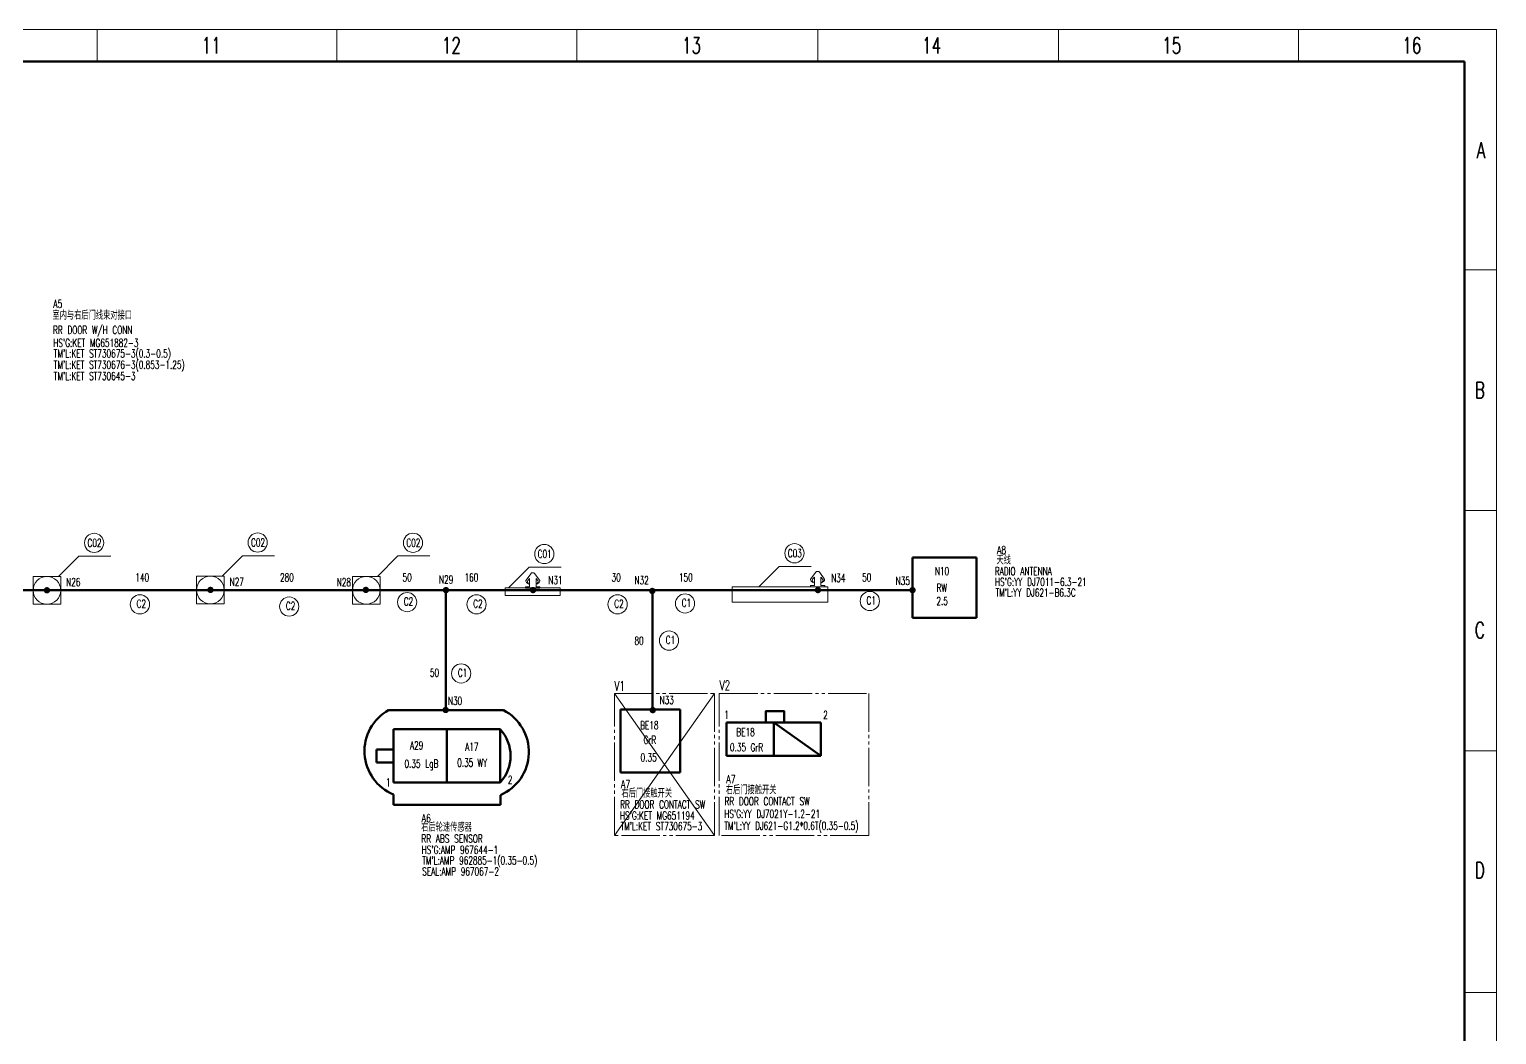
# Model space of a CAD drawing. Header units: millimetres. Extents: x 3123 to 4312, y 321 to 1162.
# Drawn here: x 3853.3 to 4311.6, y 848.4 to 1162.4 of the extents above; entities that cross this region are included whole.
import ezdxf
from ezdxf.enums import TextEntityAlignment as Align

# ---------------------------------------------------------------- set-up
doc = ezdxf.new("R2010")
doc.units = ezdxf.units.MM
doc.linetypes.add('PHANTOM', pattern=[17, 12, -1, 1, -1, 1, -1])
for name, color, linetype, lineweight in [('0Filament', 7, 'Continuous', 20), ('2FRAM', 2, 'Continuous', 70), ('4CONTOUR', 4, 'Continuous', 50), ('5PHANTOM', 6, 'PHANTOM', 20)]:
    doc.layers.add(name, color=color, linetype=linetype, lineweight=lineweight)
doc.styles.add('HZ', font='TXT', dxfattribs={"width": 0.7, "height": 4, "bigfont": 'HZTXT'})

msp = doc.modelspace()

# ---------------------------------------------------------------- hatches: boundary and pattern name
at = {"layer": '0Filament'}
h = msp.add_hatch(color=256, dxfattribs=at)
edge = h.paths.add_edge_path()
edge.add_arc((3858.766, 987.217), 1, 90, 450)
h = msp.add_hatch(color=256, dxfattribs=at)
edge = h.paths.add_edge_path()
edge.add_arc((3909.849, 987.326), 1, 90, 450)
h = msp.add_hatch(color=256, dxfattribs=at)
edge = h.paths.add_edge_path()
edge.add_arc((3958.384, 987.326), 1, 90, 450)
h = msp.add_hatch(color=256, dxfattribs=at)
edge = h.paths.add_edge_path()
edge.add_arc((3983.4, 987.266), 1, 90, 450)
h = msp.add_hatch(color=256, dxfattribs=at)
edge = h.paths.add_edge_path()
edge.add_arc((4010.61, 987.261), 1, 90, 450)
h = msp.add_hatch(color=256, dxfattribs=at)
edge = h.paths.add_edge_path()
edge.add_arc((4047.844, 987.004), 1, 90, 450)
h = msp.add_hatch(color=256, dxfattribs=at)
edge = h.paths.add_edge_path()
edge.add_arc((4099.577, 987.261), 1, 90, 450)
h = msp.add_hatch(color=256, dxfattribs=at)
edge = h.paths.add_edge_path()
edge.add_arc((4129.132, 987.261), 1, 90, 450)
h = msp.add_hatch(color=256, dxfattribs=at)
edge = h.paths.add_edge_path()
edge.add_arc((3983.322, 949.819), 1, 0, 360)
h = msp.add_hatch(color=256, dxfattribs=at)
edge = h.paths.add_edge_path()
edge.add_arc((4047.991, 949.773), 1, 90, 450)

# ---------------------------------------------------------------- linework, layer by layer
for p, q in [((3122.557, 1162.382), (4311.557, 1162.382)), ((3874.478, 1162.382), (3874.478, 1152.479)), ((3949.292, 1162.38), (3949.292, 1152.478)), ((4024.321, 1162.382), (4024.321, 1152.479)), ((4099.563, 1162.408), (4099.563, 1152.423)), ((4174.701, 1162.382), (4174.701, 1152.479)), ((4249.73, 1162.38), (4249.73, 1152.478)), ((4249.73, 1152.478), (4249.73, 1162.38)), ((4311.557, 1162.382), (4301.654, 1162.382)), ((4311.557, 1162.382), (4301.654, 1162.382)), ((4311.557, 321.382), (4311.557, 1162.382)), ((4311.583, 1087.243), (4301.598, 1087.243)), ((4311.557, 1012.105), (4301.654, 1012.105)), ((3862.372, 991.496), (3868.756, 997.881)), ((3868.756, 997.881), (3878.756, 997.881)), ((3913.455, 991.604), (3919.839, 997.989)), ((3919.839, 997.989), (3929.839, 997.989)), ((3961.972, 991.545), (3968.357, 997.93)), ((3968.357, 997.93), (3978.357, 997.93)), ((4081.119, 988.263), (4087.504, 994.648)), ((4087.504, 994.648), (4097.504, 994.648)), ((3854.432, 982.856), (3854.432, 991.496)), ((3854.432, 991.496), (3863.072, 991.496)), ((3863.072, 991.496), (3863.072, 982.856)), ((3905.515, 982.964), (3905.515, 991.604)), ((3905.515, 991.604), (3914.155, 991.604)), ((3914.155, 991.604), (3914.155, 982.964)), ((3954.206, 982.905), (3954.206, 991.545)), ((3954.206, 991.545), (3962.846, 991.545)), ((3962.846, 991.545), (3962.846, 982.905)), ((4002.983, 988.021), (4009.368, 994.406)), ((4008.441, 990.404), (4009.87, 992.373)), ((4009.527, 990.924), (4008.964, 990.276)), ((4009.368, 994.406), (4019.368, 994.406)), ((4009.527, 988.323), (4009.527, 990.924)), ((4012.611, 990.404), (4011.181, 992.373)), ((4011.525, 990.924), (4012.087, 990.276)), ((4011.525, 988.323), (4011.525, 990.924)), ((4097.395, 990.82), (4098.824, 992.79)), ((4098.229, 989.496), (4097.496, 990.08)), ((4097.873, 990.044), (4098.229, 989.496)), ((4098.481, 991.34), (4097.919, 990.692)), ((4098.481, 988.74), (4098.481, 991.34)), ((4101.565, 990.82), (4100.136, 992.79)), ((4100.479, 991.34), (4101.042, 990.692)), ((4100.479, 988.74), (4100.479, 991.34)), ((4100.732, 989.496), (4101.464, 990.08)), ((4101.087, 990.044), (4100.732, 989.496)), ((4001.893, 988.021), (4019.065, 988.021)), ((4001.893, 985.559), (4001.893, 988.021)), ((4019.065, 985.559), (4001.893, 985.559)), ((4008.295, 987.88), (4008.295, 988.323)), ((4009.527, 988.323), (4008.295, 988.323)), ((4012.757, 987.88), (4008.295, 987.88)), ((4009.274, 989.08), (4008.541, 989.664)), ((4008.919, 989.628), (4009.274, 989.08)), ((4012.757, 988.323), (4011.525, 988.323)), ((4011.777, 989.08), (4012.51, 989.664)), ((4012.133, 989.628), (4011.777, 989.08)), ((4012.757, 987.88), (4012.757, 988.323)), ((4019.065, 988.021), (4019.065, 985.559)), ((4097.249, 988.297), (4097.249, 988.74)), ((4098.481, 988.74), (4097.249, 988.74)), ((4101.711, 988.297), (4097.249, 988.297)), ((4101.711, 988.74), (4100.479, 988.74)), ((4101.711, 988.297), (4101.711, 988.74)), ((3863.072, 982.856), (3854.432, 982.856)), ((3914.155, 982.964), (3905.515, 982.964)), ((3962.846, 982.905), (3954.206, 982.905)), ((4311.555, 937.076), (4301.653, 937.076)), ((4311.557, 861.554), (4301.654, 861.554))]:
    msp.add_line(p, q, dxfattribs=at)
at = {"layer": '0Filament', "color": 1}
for p, q in [((4036.078, 955.008), (4067.23, 910.642)), ((4036.078, 910.642), (4067.23, 955.008))]:
    msp.add_line(p, q, dxfattribs=at)
at = {"layer": '0Filament'}
msp.add_lwpolyline([(4072.77, 988.263), (4102.657, 988.263), (4102.657, 983.535), (4072.77, 983.535)], close=True, dxfattribs=at)
for centre, radius in [((3873.504, 1002), 3), ((3924.587, 1002.108), 3), ((3973.105, 1002.049), 3), ((4014.115, 998.525), 3), ((4092.252, 998.767), 3), ((3858.752, 987.176), 4.32), ((3909.835, 987.284), 4.32), ((3958.526, 987.225), 4.32), ((3887.812, 982.806), 3), ((3971.257, 983.505), 3), ((3992.951, 982.814), 3), ((4037.009, 982.814), 3), ((4058.078, 983.084), 3), ((4115.797, 983.852), 3), ((3934.432, 982.115), 3), ((4053.079, 971.492), 3), ((3988.152, 961.236), 3)]:
    msp.add_circle(centre, radius, dxfattribs=at)
for centre, radius, start, end in [((4008.878, 990.086), 0.54, 144.03743, 231.45793), ((4009.372, 989.922), 0.54, 139.03113, 212.96449), ((4010.526, 991.898), 0.81, 35.96257, 144.03743), ((4011.679, 989.922), 0.54, 327.03551, 40.96887), ((4012.173, 990.086), 0.54, 308.54207, 35.96257), ((4097.832, 990.503), 0.54, 144.03743, 231.45793), ((4098.326, 990.338), 0.54, 139.03113, 212.96449), ((4099.48, 992.314), 0.81, 35.96257, 144.03743), ((4100.634, 990.338), 0.54, 327.03551, 40.96887), ((4101.128, 990.503), 0.54, 308.54207, 35.96257)]:
    msp.add_arc(centre, radius, start, end, dxfattribs=at)
at = {"layer": '2FRAM', "linetype": 'ByBlock'}
for p in [(3132.557, 1152.382), (4301.557, 331.382)]:
    msp.add_line(p, (4301.557, 1152.382), dxfattribs=at)
at = {"layer": '4CONTOUR'}
for p, q in [((4129.131, 997.477), (4149.13, 997.477)), ((4129.131, 978.549), (4129.131, 997.477)), ((4149.13, 997.477), (4149.13, 978.549)), ((3372.364, 987.261), (4129.094, 987.261)), ((3983.4, 987.004), (3983.4, 949.773)), ((4047.952, 987.004), (4047.952, 949.773)), ((4149.13, 978.549), (4129.131, 978.549)), ((3965.472, 949.773), (4001.327, 949.773)), ((4037.934, 949.926), (4056.589, 949.926)), ((4037.934, 930.254), (4037.934, 949.926)), ((4056.589, 949.926), (4056.589, 930.254)), ((4070.985, 935.455), (4070.985, 945.864)), ((4070.985, 945.864), (4085.76, 945.864)), ((4085.76, 945.864), (4085.76, 935.455)), ((4085.76, 945.864), (4100.535, 945.864)), ((4085.76, 945.864), (4100.535, 935.455)), ((4100.535, 945.864), (4100.535, 935.455)), ((3967.043, 943.815), (3983.712, 943.815)), ((3967.043, 927.146), (3967.043, 943.815)), ((3983.712, 943.815), (4000.381, 943.815)), ((3983.712, 927.146), (3983.712, 943.815)), ((3983.712, 943.815), (3983.712, 927.146)), ((4000.381, 943.815), (4000.381, 927.146)), ((3967.043, 937.527), (3961.74, 937.527)), ((3961.74, 937.527), (3961.74, 933.433)), ((3967.043, 933.433), (3967.043, 937.527)), ((4070.985, 935.455), (4085.76, 935.455)), ((4085.76, 935.455), (4100.535, 935.455)), ((3961.74, 933.433), (3967.043, 933.433)), ((3983.712, 927.146), (3967.043, 927.146)), ((4000.381, 927.146), (3983.712, 927.146)), ((4056.589, 930.254), (4037.934, 930.254)), ((3966.996, 923.412), (3966.996, 920.196)), ((4000.428, 923.255), (4000.428, 920.196)), ((3966.996, 920.196), (4000.428, 920.196))]:
    msp.add_line(p, q, dxfattribs=at)
msp.add_lwpolyline([(4083.357, 945.864), (4089.03, 945.864), (4089.03, 949.476), (4083.357, 949.476)], close=True, dxfattribs=at)
for centre, radius, start, end in [((3972.616, 936.962), 14.668, 119.14355, 247.47292), ((3994.624, 936.726), 14.668, 293.3115, 62.80625), ((3991.374, 935.48), 12.22, 316.99824, 43.00176)]:
    msp.add_arc(centre, radius, start, end, dxfattribs=at)
at = {"layer": '5PHANTOM'}
for points in [[(4036.078, 955.008), (4067.23, 955.008), (4067.23, 910.642), (4036.078, 910.642)], [(4068.782, 955.008), (4115.456, 955.008), (4115.456, 910.642), (4068.782, 910.642)]]:
    msp.add_lwpolyline(points, close=True, dxfattribs=at)

# ---------------------------------------------------------------- texts
at = {"layer": '0Filament', "style": 'HZ', "width": 0.67}
for s, height, p in [('室内与右后门线束对接口', 2.5, (3860.475, 1071.766)), ("HS'G:KET MG651882-3", 2.5, (3860.743, 1063.234)), ("TM'L:KET ST730676-3(0.853-1.25)", 2.5, (3860.898, 1056.406)), ("TM'L:KET ST730675-3(0.3-0.5)", 2.5, (3860.899, 1059.911)), ("TM'L:KET ST730645-3", 2.5, (3860.898, 1052.879)), ('C02', 2.5, (3871.44, 1000.765)), ('C02', 2.5, (3922.523, 1000.873)), ('C02', 2.5, (3971.041, 1000.814)), ('C01', 2.5, (4012.052, 997.29)), ('C03', 2.5, (4090.188, 997.532)), ('天线', 2.5, (4155.346, 995.323)), ('N26', 2.5, (3864.773, 988.513)), ('140', 2.5, (3886.398, 989.96)), ('N27', 2.5, (3915.856, 988.621)), ('280', 2.5, (3931.575, 989.96)), ('N28', 2.5, (3949.29, 988.458)), ('50', 2.5, (3969.825, 989.96)), ('N29', 2.5, (3981.235, 989.305)), ('160', 2.5, (3989.19, 989.96)), ('N31', 2.5, (4015.359, 989.146)), ('30', 2.5, (4035.127, 989.96)), ('N32', 2.5, (4042.291, 989.073)), ('150', 2.5, (4056.157, 989.96)), ('N34', 2.5, (4103.74, 989.792)), ('50', 2.5, (4113.389, 989.96)), ('N35', 2.5, (4123.87, 988.907)), ('RADIO ANTENNA', 2.5, (4154.844, 991.909)), ("HS'G:YY DJ7011-6.3-21", 2.5, (4154.903, 988.545)), ("TM'L:YY DJ621-B6.3C", 2.5, (4155.059, 985.222)), ('C2', 2.5, (3886.775, 981.757)), ('C2', 2.5, (3933.395, 981.065)), ('C2', 2.5, (3970.22, 982.456)), ('C2', 2.5, (3991.914, 981.764)), ('C2', 2.5, (4035.972, 981.764)), ('C1', 2.5, (4057.04, 982.035)), ('C1', 2.5, (4114.759, 982.802)), ('80', 2.5, (4042.281, 970.202)), ('C1', 2.5, (4052.041, 970.442)), ('50', 2.5, (3978.372, 960.223)), ('C1', 2.5, (3987.115, 960.186)), ('V1', 3, (4036.036, 955.839)), ('V2', 3, (4068.892, 956.017)), ('N30', 2.5, (3984.018, 951.391)), ('N33', 2.5, (4050.134, 951.682)), ('1', 2.5, (4070.328, 947.069)), ('2', 2.5, (4101.228, 947.027)), ('BE18', 2.5, (4044.055, 943.793)), ('GrR', 2.5, (4045.123, 939.202)), ('0.35', 2.5, (4044.197, 933.748)), ('1', 2.5, (3964.711, 925.959)), ('2', 2.5, (4002.734, 926.776)), ('右后门接触开关', 2.5, (4070.807, 923.529)), ('右后门接触开关', 2.5, (4038.203, 922.49)), ("HS'G:KET MG651194", 2.5, (4037.759, 915.582)), ("HS'G:YY DJ7021Y-1.2-21", 2.5, (4070.337, 916.109)), ('右后轮速传感器', 2.5, (3975.663, 911.853)), ("TM'L:KET ST730675-3", 2.5, (4037.916, 912.259)), ("TM'L:YY DJ621-G1.2*0.6T(0.35-0.5)", 2.5, (4070.353, 912.401)), ("TM'L:AMP 962885-1(0.35-0.5)", 2.5, (3975.98, 901.568)), ("HS'G:AMP 967644-1", 2.5, (3975.823, 904.891)), ('SEAL:AMP 967067-2', 2.5, (3975.98, 898.13))]:
    msp.add_text(s, height=height, dxfattribs=at).set_placement(p)
for s, p in [('RR DOOR W/H CONN', (3860.667, 1069.757)), ('RR DOOR CONTACT SW', (4037.801, 921.542)), ('RR DOOR CONTACT SW', (4070.406, 922.58)), ('RR ABS SENSOR', (3975.727, 910.881))]:
    msp.add_text(s, height=2.5, dxfattribs=at).set_placement(p, align=Align.TOP_LEFT)
at = {"layer": '0Filament', "color": 3, "style": 'HZ', "width": 0.67}
for s, p in [('N10', (4136.14, 991.934)), ('RW', (4136.681, 986.771)), ('2.5', (4136.576, 982.596)), ('BE18', (4074.089, 941.678)), ('A29', (3972.155, 937.519)), ('A17', (3989.417, 937.084)), ('0.35', (4072.111, 936.93)), ('GrR', (4078.53, 936.899)), ('0.35', (3970.433, 931.796)), ('LgB', (3976.943, 931.811)), ('0.35', (3986.912, 932.114)), ('WY', (3993.251, 932.02))]:
    msp.add_text(s, height=2.5, dxfattribs=at).set_placement(p)
at = {"layer": '0Filament', "style": 'HZ'}
for s, insert, char_height, width, attachment_point in [('11', (3910.078, 1157.39), 5, 50, 5), ('12', (3985.078, 1157.39), 5, 50, 5), ('13', (4060.078, 1157.39), 5, 50, 5), ('14', (4135.078, 1157.39), 5, 50, 5), ('15', (4210.078, 1157.39), 5, 50, 5), ('16', (4285.078, 1157.39), 5, 50, 5), ('A', (4306.718, 1124.671), 5, 50, 5), ('A5', (3860.726, 1077.952), 2.5, 39.54279, 1), ('B', (4306.339, 1049.759), 5, 50, 5), ('A8', (4155.528, 1001.032), 2.5, 39.54279, 1), ('C', (4306.339, 974.759), 5, 50, 5), ('A7', (4038.101, 927.865), 2.5, 39.54279, 1), ('A7', (4071.001, 929.449), 2.5, 39.54279, 1), ('A6', (3975.836, 917.283), 2.5, 39.54279, 1), ('D', (4306.339, 899.759), 5, 50, 5)]:
    msp.add_mtext(s, dxfattribs=dict(at, insert=insert, char_height=char_height, width=width, attachment_point=attachment_point))

doc.saveas('drawing.dxf')
